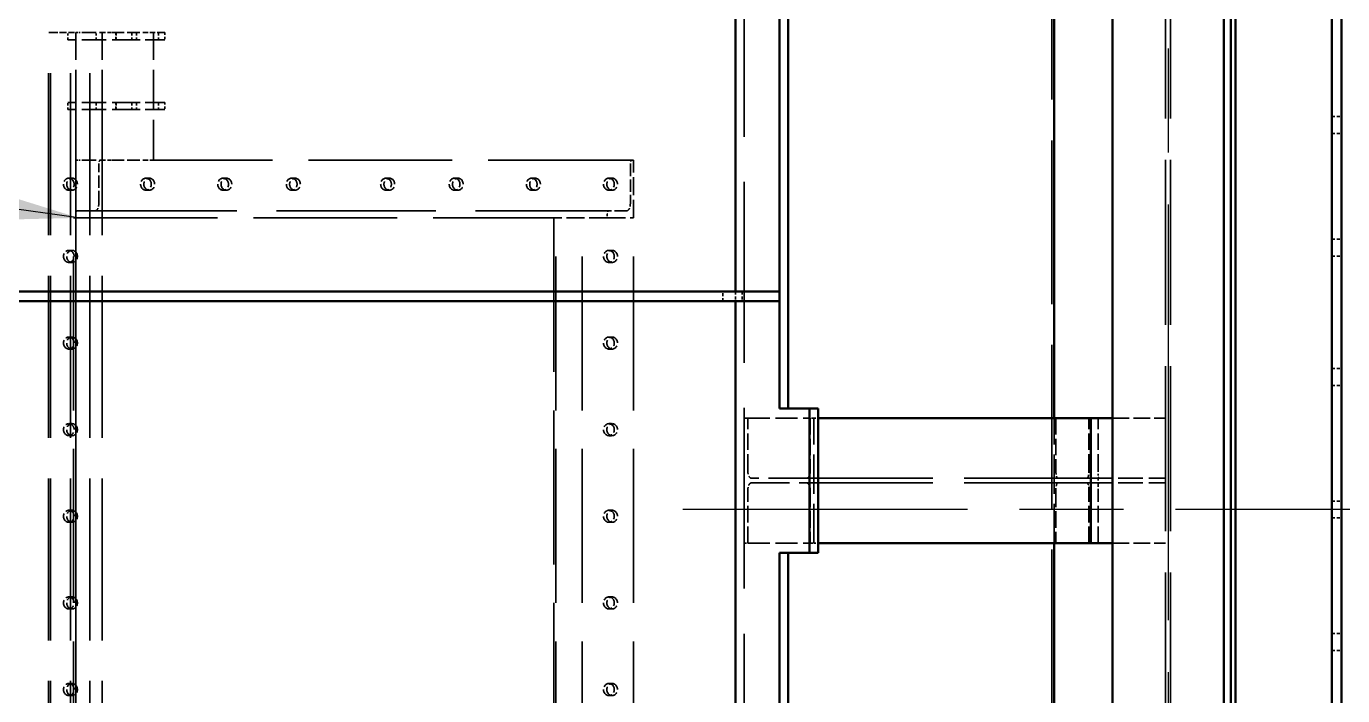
# Model space of a CAD drawing. Header units: inches. Extents: x 11 to 1621, y 11 to 1332.
# Drawn here: x 562.3 to 630.7, y 348.7 to 383.5 of the extents above; entities that cross this region are included whole.
import ezdxf

# ---------------------------------------------------------------- set-up
doc = ezdxf.new("R2010")
doc.units = ezdxf.units.IN
doc.header["$LTSCALE"] = 48
doc.header["$MEASUREMENT"] = 0
doc.linetypes.add('CHAIN', pattern=[0.7087, 0.4724, -0.0591, 0.1181, -0.0591])
doc.linetypes.add('DASHED', pattern=[0.2067, 0.1654, -0.0413])
for name, color, linetype, lineweight in [('Centerline (ANSI)', 7, 'Continuous', 25), ('Hidden (ANSI)', 7, 'DASHED', 35), ('Symbol (ANSI)', 7, 'Continuous', 25), ('Visible (ANSI)', 7, 'Continuous', 50)]:
    doc.layers.add(name, color=color, linetype=linetype, lineweight=lineweight)
doc.styles.add('Dimension Text', font='tahoma.ttf')
doc.dimstyles.new('ELC angle$7', dxfattribs={"dimscale": 48, "dimtxt": 0.12, "dimasz": 0.098425, "dimexe": 0.125, "dimexo": 0.0625, "dimgap": 0.031496, "dimtad": 0, "dimtih": 1, "dimtoh": 1, "dimzin": 0, "dimdsep": 46, "dimtxsty": 'Dimension Text', "dimcen": 0.09, "dimdle": 0.393701, "dimclrd": 256, "dimclre": 256, "dimclrt": 256, "dimadec": 1, "dimazin": 0, "dimtfac": 1, "dimtofl": 0, "dimtmove": 0, "dimatfit": 3, "dimfxl": 0, "dimtolj": 1, "dimtzin": 0, "dimlwd": -1, "dimlwe": -1, "dimarcsym": 0})

msp = doc.modelspace()

# ---------------------------------------------------------------- linework, layer by layer
at = {"layer": 'Centerline (ANSI)', "linetype": 'CHAIN', "ltscale": 0.952448}
for p, q in [((621.627429, 406.627735), (621.627429, 286.951101)), ((902.807363, 358.380235), (596.421851, 358.380235))]:
    msp.add_line(p, q, dxfattribs=at)
at = {"layer": 'Hidden (ANSI)', "ltscale": 1.070374}
msp.add_line((615.589156, 315.948575), (615.589156, 400.907146), dxfattribs=at)
at = {"layer": 'Hidden (ANSI)', "ltscale": 1.080095}
for p, q in [((621.497429, 292.951101), (621.497429, 400.113796)), ((621.757429, 292.951101), (621.757429, 400.113796))]:
    msp.add_line(p, q, dxfattribs=at)
at = {"layer": 'Hidden (ANSI)', "ltscale": 1.182856}
msp.add_line((599.617519, 387.130235), (599.617519, 328.451101), dxfattribs=at)
at = {"layer": 'Hidden (ANSI)', "ltscale": 0.008178}
for p, q in [((563.603222, 383.150229), (563.499746, 383.150229)), ((564.74484, 383.150229), (564.641364, 383.150229))]:
    msp.add_line(p, q, dxfattribs=at)
at = {"layer": 'Hidden (ANSI)', "ltscale": 1.060817}
for p, q in [((563.499746, 330.525229), (563.499746, 383.150229)), ((563.604838, 330.525229), (563.604838, 383.150229)), ((564.641364, 330.525229), (564.641364, 383.150229)), ((564.909544, 330.525229), (564.909544, 383.150229)), ((565.639724, 330.525229), (565.639724, 383.150229)), ((566.275714, 330.525229), (566.275714, 383.150229))]:
    msp.add_line(p, q, dxfattribs=at)
at = {"layer": 'Hidden (ANSI)', "ltscale": 0.046171}
msp.add_line((563.603222, 383.150229), (564.641364, 383.150229), dxfattribs=at)
at = {"layer": 'Hidden (ANSI)', "ltscale": 0.01478}
for p, q in [((564.494925, 382.775229), (564.494925, 383.150229)), ((565.974942, 382.775229), (565.974942, 383.150229)), ((566.984204, 383.150229), (566.984204, 382.775229)), ((567.007939, 382.775229), (567.007939, 383.150229)), ((567.820439, 382.775229), (567.820439, 383.150229)), ((568.056503, 382.775229), (568.056503, 383.150229)), ((569.210344, 382.775229), (569.210344, 383.150229)), ((569.536521, 383.150229), (569.536521, 382.775229)), ((564.494925, 379.150229), (564.494925, 379.525229)), ((565.974942, 379.150229), (565.974942, 379.525229)), ((566.984204, 379.525229), (566.984204, 379.150229)), ((567.007939, 379.150229), (567.007939, 379.525229)), ((567.820439, 379.150229), (567.820439, 379.525229)), ((568.056503, 379.150229), (568.056503, 379.525229)), ((569.210344, 379.150229), (569.210344, 379.525229)), ((569.536521, 379.525229), (569.536521, 379.150229)), ((564.546932, 375.587729), (564.717703, 375.587729)), ((568.553246, 375.587729), (568.724017, 375.587729)), ((572.55956, 375.587729), (572.730332, 375.587729)), ((576.120729, 375.587729), (576.2915, 375.587729)), ((581.017335, 375.587729), (581.188106, 375.587729)), ((584.578503, 375.587729), (584.749274, 375.587729)), ((588.584818, 375.587729), (588.755589, 375.587729)), ((592.591132, 375.587729), (592.761903, 375.587729)), ((564.546932, 374.962729), (564.717703, 374.962729)), ((568.553246, 374.962729), (568.724017, 374.962729)), ((572.55956, 374.962729), (572.730332, 374.962729)), ((576.120729, 374.962729), (576.2915, 374.962729)), ((581.017335, 374.962729), (581.188106, 374.962729)), ((584.578503, 374.962729), (584.749274, 374.962729)), ((588.584818, 374.962729), (588.755589, 374.962729)), ((592.591132, 374.962729), (592.761903, 374.962729)), ((564.717703, 371.837729), (564.546932, 371.837729)), ((592.591132, 371.837729), (592.761903, 371.837729)), ((564.717703, 371.212729), (564.546932, 371.212729)), ((592.591132, 371.212729), (592.761903, 371.212729)), ((564.717703, 367.337729), (564.546932, 367.337729)), ((592.591132, 367.337729), (592.761903, 367.337729)), ((564.717703, 366.712729), (564.546932, 366.712729)), ((592.591132, 366.712729), (592.761903, 366.712729)), ((564.717703, 362.837729), (564.546932, 362.837729)), ((592.591132, 362.837729), (592.761903, 362.837729)), ((564.717703, 362.212729), (564.546932, 362.212729)), ((592.591132, 362.212729), (592.761903, 362.212729)), ((564.717703, 358.337729), (564.546932, 358.337729)), ((592.591132, 358.337729), (592.761903, 358.337729)), ((564.717703, 357.712729), (564.546932, 357.712729)), ((592.591132, 357.712729), (592.761903, 357.712729)), ((564.717703, 353.837729), (564.546932, 353.837729)), ((592.591132, 353.837729), (592.761903, 353.837729)), ((564.717703, 353.212729), (564.546932, 353.212729)), ((592.591132, 353.212729), (592.761903, 353.212729)), ((564.717703, 349.337729), (564.546932, 349.337729)), ((592.591132, 349.337729), (592.761903, 349.337729)), ((564.717703, 348.712729), (564.546932, 348.712729)), ((592.591132, 348.712729), (592.761903, 348.712729))]:
    msp.add_line(p, q, dxfattribs=at)
at = {"layer": 'Hidden (ANSI)', "ltscale": 0.158643}
for p, q in [((568.056503, 382.775229), (564.494925, 382.775229)), ((568.056503, 379.525229), (564.494925, 379.525229)), ((568.056503, 379.150229), (564.494925, 379.150229))]:
    msp.add_line(p, q, dxfattribs=at)
at = {"layer": 'Hidden (ANSI)', "ltscale": 0.007241}
for p, q in [((564.74484, 383.150229), (564.909544, 383.150229)), ((564.909544, 383.150229), (565.074248, 383.150229)), ((568.862343, 383.150229), (568.94659, 383.150229)), ((564.909544, 376.525229), (565.074248, 376.525229)), ((593.874768, 376.525229), (593.790521, 376.525229)), ((564.909544, 373.525229), (564.909544, 373.710229)), ((589.837722, 373.525229), (590.002426, 373.525229)), ((592.508598, 373.710229), (592.508598, 373.525229)), ((593.790521, 373.525229), (593.874768, 373.525229))]:
    msp.add_line(p, q, dxfattribs=at)
at = {"layer": 'Hidden (ANSI)', "ltscale": 0.262788}
for p, q in [((564.909544, 376.525229), (564.909544, 383.150229)), ((566.275714, 376.525229), (566.275714, 383.150229)), ((568.94659, 376.525229), (568.94659, 383.150229))]:
    msp.add_line(p, q, dxfattribs=at)
at = {"layer": 'Hidden (ANSI)', "ltscale": 0.011743}
for p, q in [((565.329928, 383.150229), (565.074248, 383.150229)), ((568.862343, 383.150229), (568.606664, 383.150229)), ((565.329928, 376.525229), (565.074248, 376.525229)), ((568.862343, 376.525229), (568.606664, 376.525229))]:
    msp.add_line(p, q, dxfattribs=at)
at = {"layer": 'Hidden (ANSI)', "ltscale": 0.081445}
for p, q in [((565.329928, 383.150229), (566.265754, 383.150229)), ((566.777113, 383.150229), (568.606664, 383.150229)), ((565.329928, 376.525229), (566.265754, 376.525229)), ((566.104943, 374.280229), (566.104943, 376.335229)), ((566.777113, 376.525229), (568.606664, 376.525229)), ((593.703997, 376.335229), (593.703997, 374.280229)), ((593.530949, 373.900229), (592.595122, 373.900229))]:
    msp.add_line(p, q, dxfattribs=at)
at = {"layer": 'Hidden (ANSI)', "ltscale": 0.023586}
for p, q in [((566.265754, 383.150229), (566.777113, 383.150229)), ((566.265754, 376.525229), (566.777113, 376.525229))]:
    msp.add_line(p, q, dxfattribs=at)
at = {"layer": 'Hidden (ANSI)', "ltscale": 0.128864}
for p, q in [((569.536521, 382.775229), (568.056503, 382.775229)), ((569.536521, 379.525229), (568.056503, 379.525229)), ((569.536521, 379.150229), (568.056503, 379.150229))]:
    msp.add_line(p, q, dxfattribs=at)
at = {"layer": 'Hidden (ANSI)', "ltscale": 0.051305}
msp.add_line((569.536521, 383.150229), (568.94659, 383.150229), dxfattribs=at)
at = {"layer": 'Hidden (ANSI)', "ltscale": 0.019741}
for p, q in [((630.127429, 378.793317), (630.627429, 378.793317)), ((630.127429, 377.918317), (630.627429, 377.918317)), ((630.127429, 372.414483), (630.627429, 372.414483)), ((630.127429, 371.539483), (630.627429, 371.539483)), ((598.504654, 369.201101), (598.504654, 369.701101)), ((599.172373, 369.701101), (599.172373, 369.201101)), ((599.513915, 369.701101), (599.513915, 369.201101)), ((630.127429, 365.700851), (630.627429, 365.700851)), ((630.127429, 364.825851), (630.627429, 364.825851)), ((630.127429, 358.817735), (630.627429, 358.817735)), ((630.127429, 357.942735), (630.627429, 357.942735)), ((630.127429, 351.934618), (630.627429, 351.934618)), ((630.127429, 351.059618), (630.627429, 351.059618))]:
    msp.add_line(p, q, dxfattribs=at)
at = {"layer": 'Hidden (ANSI)', "ltscale": 0.118944}
for p, q in [((566.275714, 376.525229), (566.275714, 373.525229)), ((593.874768, 373.525229), (593.874768, 376.525229)), ((592.508598, 373.525229), (589.837722, 373.525229)), ((592.508598, 373.525229), (593.874768, 373.525229))]:
    msp.add_line(p, q, dxfattribs=at)
at = {"layer": 'Hidden (ANSI)', "ltscale": 0.940708}
for p, q in [((593.790521, 376.525229), (568.862343, 376.525229)), ((564.795697, 373.525229), (589.723875, 373.525229))]:
    msp.add_line(p, q, dxfattribs=at)
at = {"layer": 'Hidden (ANSI)', "ltscale": 1.041499}
msp.add_line((564.996068, 373.900229), (592.595122, 373.900229), dxfattribs=at)
at = {"layer": 'Hidden (ANSI)', "ltscale": 1.007902}
for p, q in [((564.795697, 333.525229), (564.795697, 373.525229)), ((564.909544, 373.525229), (564.909544, 333.525229)), ((589.723875, 373.525229), (589.723875, 333.525229)), ((589.837722, 333.525229), (589.837722, 373.525229)), ((589.837722, 333.525229), (589.837722, 373.525229)), ((591.203892, 333.525229), (591.203892, 373.525229)), ((593.874768, 333.525229), (593.874768, 373.525229))]:
    msp.add_line(p, q, dxfattribs=at)
at = {"layer": 'Hidden (ANSI)', "ltscale": 0.00982}
msp.add_line((589.837722, 373.525229), (589.723875, 373.525229), dxfattribs=at)
at = {"layer": 'Hidden (ANSI)', "ltscale": 0.015772}
for p, q in [((599.799675, 363.130235), (599.617519, 363.130235)), ((603.228761, 363.130235), (603.046605, 363.130235)), ((599.617519, 356.630235), (599.799675, 356.630235)), ((603.046605, 356.630235), (603.228761, 356.630235))]:
    msp.add_line(p, q, dxfattribs=at)
at = {"layer": 'Hidden (ANSI)', "ltscale": 0.257828}
for p, q in [((599.617519, 363.130235), (599.617519, 356.630235)), ((603.228761, 356.630235), (603.228761, 363.130235)), ((615.702883, 356.630235), (615.702883, 363.130235)), ((615.703003, 356.630235), (615.703003, 363.130235)), ((615.703003, 356.630235), (615.703003, 363.130235)), ((615.703003, 356.630235), (615.703003, 363.130235)), ((617.613298, 363.130235), (617.613298, 356.630235))]:
    msp.add_line(p, q, dxfattribs=at)
at = {"layer": 'Hidden (ANSI)', "ltscale": 0.144619}
for p, q in [((599.799675, 363.130235), (603.046605, 363.130235)), ((599.799675, 356.630235), (603.046605, 356.630235))]:
    msp.add_line(p, q, dxfattribs=at)
at = {"layer": 'Hidden (ANSI)', "ltscale": 0.10813}
for p, q in [((599.799675, 360.402735), (599.799675, 363.130235)), ((603.046605, 363.130235), (603.046605, 360.402735)), ((615.799247, 363.130235), (615.799247, 360.402735)), ((615.799367, 363.130235), (615.799367, 360.402735)), ((617.516934, 360.402735), (617.516934, 363.130235)), ((617.517055, 360.402735), (617.517055, 363.130235)), ((617.992429, 360.402735), (617.992429, 363.130235)), ((599.799675, 356.630235), (599.799675, 359.357735)), ((603.046605, 359.357735), (603.046605, 356.630235)), ((615.799247, 359.357735), (615.799247, 356.630235)), ((615.799367, 359.357735), (615.799367, 356.630235)), ((617.516934, 356.630235), (617.516934, 359.357735)), ((617.517055, 356.630235), (617.517055, 359.357735)), ((617.992429, 356.630235), (617.992429, 359.357735))]:
    msp.add_line(p, q, dxfattribs=at)
at = {"layer": 'Hidden (ANSI)', "ltscale": 0.010049}
for p, q in [((603.228761, 363.130235), (603.456456, 363.130235)), ((603.228761, 356.630235), (603.456456, 356.630235))]:
    msp.add_line(p, q, dxfattribs=at)
at = {"layer": 'Hidden (ANSI)', "ltscale": 0.109222}
for p, q in [((618.742429, 363.130235), (621.497429, 363.130235)), ((618.742429, 356.630235), (621.497429, 356.630235))]:
    msp.add_line(p, q, dxfattribs=at)
at = {"layer": 'Hidden (ANSI)', "ltscale": 0.011402}
for p, q in [((617.992429, 360.137594), (617.992429, 360.402735)), ((617.992429, 359.357735), (617.992429, 359.622876))]:
    msp.add_line(p, q, dxfattribs=at)
at = {"layer": 'Hidden (ANSI)', "ltscale": 0.251082}
for p, q in [((602.864449, 360.002735), (599.981831, 360.002735)), ((599.981831, 359.757735), (602.864449, 359.757735))]:
    msp.add_line(p, q, dxfattribs=at)
at = {"layer": 'Hidden (ANSI)', "ltscale": 0.823958}
for p, q in [((602.864449, 360.002735), (617.420691, 360.002735)), ((602.864449, 359.757735), (617.420691, 359.757735))]:
    msp.add_line(p, q, dxfattribs=at)
at = {"layer": 'Hidden (ANSI)', "ltscale": 0.16167}
for p, q in [((617.420691, 360.002735), (621.497429, 360.002735)), ((617.420691, 359.757735), (621.497429, 359.757735))]:
    msp.add_line(p, q, dxfattribs=at)
at = {"layer": 'Hidden (ANSI)', "ltscale": 0.020325}
msp.add_line((617.992429, 359.622876), (617.992429, 360.137594), dxfattribs=at)
at = {"layer": 'Hidden (ANSI)', "ltscale": 0.011743}
for centre in [(566.191467, 376.335229), (593.790521, 376.335229), (564.996068, 373.710229), (592.595122, 373.710229)]:
    msp.add_ellipse(centre, major_axis=(0, 0.19), ratio=0.45538998, start_param=0, end_param=1.570796327, dxfattribs=at)
at = {"layer": 'Hidden (ANSI)', "ltscale": 0.077814}
for centre, major_axis in [((564.546932, 375.275229), (0, 0.3125)), ((564.717703, 375.275229), (0, -0.3125)), ((568.553246, 375.275229), (0, 0.3125)), ((568.724017, 375.275229), (0, -0.3125)), ((572.55956, 375.275229), (0, 0.3125)), ((572.730332, 375.275229), (0, -0.3125)), ((576.120729, 375.275229), (0, 0.3125)), ((576.2915, 375.275229), (0, -0.3125)), ((581.017335, 375.275229), (0, 0.3125)), ((581.188106, 375.275229), (0, -0.3125)), ((584.578503, 375.275229), (0, 0.3125)), ((584.749274, 375.275229), (0, -0.3125)), ((588.584818, 375.275229), (0, 0.3125)), ((588.755589, 375.275229), (0, -0.3125)), ((592.591132, 375.275229), (0, 0.3125)), ((592.761903, 375.275229), (0, -0.3125)), ((564.546932, 371.525229), (0, -0.3125)), ((564.717703, 371.525229), (0, 0.3125)), ((592.591132, 371.525229), (0, 0.3125)), ((592.761903, 371.525229), (0, -0.3125)), ((564.546932, 367.025229), (0, -0.3125)), ((564.717703, 367.025229), (0, 0.3125)), ((592.591132, 367.025229), (0, 0.3125)), ((592.761903, 367.025229), (0, -0.3125)), ((564.546932, 362.525229), (0, -0.3125)), ((564.717703, 362.525229), (0, 0.3125)), ((592.591132, 362.525229), (0, 0.3125)), ((592.761903, 362.525229), (0, -0.3125)), ((564.546932, 358.025229), (0, -0.3125)), ((564.717703, 358.025229), (0, 0.3125)), ((592.591132, 358.025229), (0, 0.3125)), ((592.761903, 358.025229), (0, -0.3125)), ((564.546932, 353.525229), (0, -0.3125)), ((564.717703, 353.525229), (0, 0.3125)), ((592.591132, 353.525229), (0, 0.3125)), ((592.761903, 353.525229), (0, -0.3125)), ((564.546932, 349.025229), (0, -0.3125)), ((564.717703, 349.025229), (0, 0.3125)), ((592.591132, 349.025229), (0, 0.3125)), ((592.761903, 349.025229), (0, -0.3125))]:
    msp.add_ellipse(centre, major_axis=major_axis, ratio=0.890292068, dxfattribs=at)
at = {"layer": 'Hidden (ANSI)', "ltscale": 0.023586}
for centre in [(565.931895, 374.280229), (593.530949, 374.280229)]:
    msp.add_ellipse(centre, major_axis=(0, -0.38), ratio=0.45538998, start_param=0, end_param=1.570796327, dxfattribs=at)
at = {"layer": 'Hidden (ANSI)', "ltscale": 0.024832}
for centre, major_axis, start_param, end_param in [((599.981831, 360.402735), (0, -0.4), 4.71238898, 6.283185307), ((602.864449, 360.402735), (0, -0.4), 0, 1.570796327), ((599.981831, 359.357735), (0, 0.4), 0, 1.570796327), ((602.864449, 359.357735), (0, 0.4), 4.71238898, 6.283185307)]:
    msp.add_ellipse(centre, major_axis=major_axis, ratio=0.45538998, start_param=start_param, end_param=end_param, dxfattribs=at)
at = {"layer": 'Hidden (ANSI)', "ltscale": 0.02519}
for centre, major_axis, start_param, end_param in [((615.895611, 360.402735), (0, 0.4), 1.570796327, 3.141592654), ((615.895731, 360.402735), (0, 0.4), 1.570796327, 3.141592654), ((617.42057, 360.402735), (0, -0.4), 0, 1.570796327), ((617.420691, 360.402735), (0, -0.4), 0, 1.570796327), ((615.895611, 359.357735), (0, 0.4), 0, 1.570796327), ((615.895731, 359.357735), (0, 0.4), 0, 1.570796327), ((617.42057, 359.357735), (0, -0.4), 1.570796327, 3.141592654), ((617.420691, 359.357735), (0, -0.4), 1.570796327, 3.141592654)]:
    msp.add_ellipse(centre, major_axis=major_axis, ratio=0.240909851, start_param=start_param, end_param=end_param, dxfattribs=at)
at = {"layer": 'Hidden (ANSI)', "ltscale": 0.014167}
for points, knots in [([(618.092055, 360.002735), (618.074359, 360.002735), (618.057977, 360.004924), (618.027753, 360.016938), (618.015509, 360.028696), (618.00288, 360.053388), (617.999074, 360.065284), (617.994146, 360.092772), (617.992977, 360.108366), (617.992482, 360.128285), (617.992429, 360.132874), (617.992429, 360.137594)], [5.2547386146, 5.2547386146, 5.2547386146, 5.2547386146, 5.4735443413, 5.4735443413, 5.7448535875, 5.7448535875, 5.9092923972, 5.9092923972, 6.0737312069, 6.0737312069, 6.1210622923, 6.1210622923, 6.1210622923, 6.1210622923]), ([(617.992429, 359.622876), (617.992429, 359.647063), (617.993837, 359.668383), (618.000892, 359.70244), (618.006272, 359.716315), (618.022258, 359.738026), (618.032882, 359.74587), (618.059069, 359.755647), (618.074575, 359.757735), (618.092055, 359.757735)], [2.104593306, 2.104593306, 2.104593306, 2.104593306, 2.3443700063, 2.3443700063, 2.5625293244, 2.5625293244, 2.7806886425, 2.7806886425, 2.9943702496, 2.9943702496, 2.9943702496, 2.9943702496])]:
    msp.add_open_spline(points, degree=3, knots=knots, dxfattribs=at)
at = {"layer": 'Visible (ANSI)'}
for p, q in [((630.127429, 404.067735), (630.127429, 335.920116)), ((630.627429, 335.920116), (630.627429, 404.067735)), ((618.742429, 400.627735), (618.742429, 292.951101)), ((624.512429, 335.920116), (624.512429, 400.627735)), ((624.877429, 335.920116), (624.877429, 400.817735)), ((625.127429, 400.817735), (625.127429, 335.920116)), ((601.449323, 363.630235), (601.449323, 387.880235)), ((601.894469, 363.630235), (601.894469, 387.880235)), ((615.703003, 363.130235), (615.703003, 387.880235)), ((615.703003, 363.130235), (615.703003, 387.880235)), ((599.172373, 387.130235), (599.172373, 369.701101)), ((557.157553, 369.701101), (601.449323, 369.701101)), ((557.157553, 369.201101), (601.449323, 369.201101)), ((599.172373, 369.201101), (599.172373, 328.451101)), ((601.449323, 369.201101), (601.449323, 369.701101)), ((603.01131, 363.630235), (601.449323, 363.630235)), ((603.456456, 363.630235), (603.01131, 363.630235)), ((603.01131, 356.130235), (603.01131, 363.630235)), ((603.456456, 356.130235), (603.456456, 363.630235)), ((603.456456, 363.130235), (617.613419, 363.130235)), ((617.613419, 363.130235), (618.742429, 363.130235)), ((617.613419, 363.130235), (617.613419, 356.630235)), ((601.449323, 356.130235), (603.01131, 356.130235)), ((601.449323, 327.701101), (601.449323, 356.130235)), ((601.894469, 327.701101), (601.894469, 356.130235)), ((603.01131, 356.130235), (603.456456, 356.130235)), ((603.456456, 356.630235), (617.613419, 356.630235)), ((615.703003, 327.701101), (615.703003, 356.630235)), ((615.703003, 327.701101), (615.703003, 356.630235)), ((617.613419, 356.630235), (618.742429, 356.630235))]:
    msp.add_line(p, q, dxfattribs=at)

# ---------------------------------------------------------------- leaders
at = {"layer": 'Symbol (ANSI)'}
msp.add_leader([(565.059706, 373.525229), (185.323221, 426.948659)], dimstyle='ELC angle$7', override={"dimtad": 0}, dxfattribs=at)

doc.saveas('drawing.dxf')
